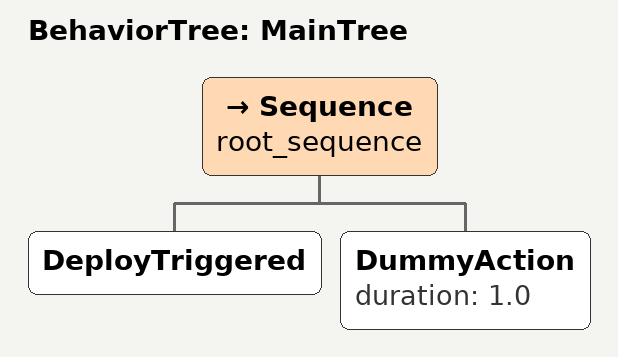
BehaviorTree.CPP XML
<?xml version="1.0" encoding="UTF-8"?>
<root main_tree_to_execute="MainTree">
  <BehaviorTree ID="MainTree">
    <Sequence name="root_sequence">
      <DeployTriggered />
      <DummyAction duration="1.0" />
    </Sequence>
  </BehaviorTree>
</root>
